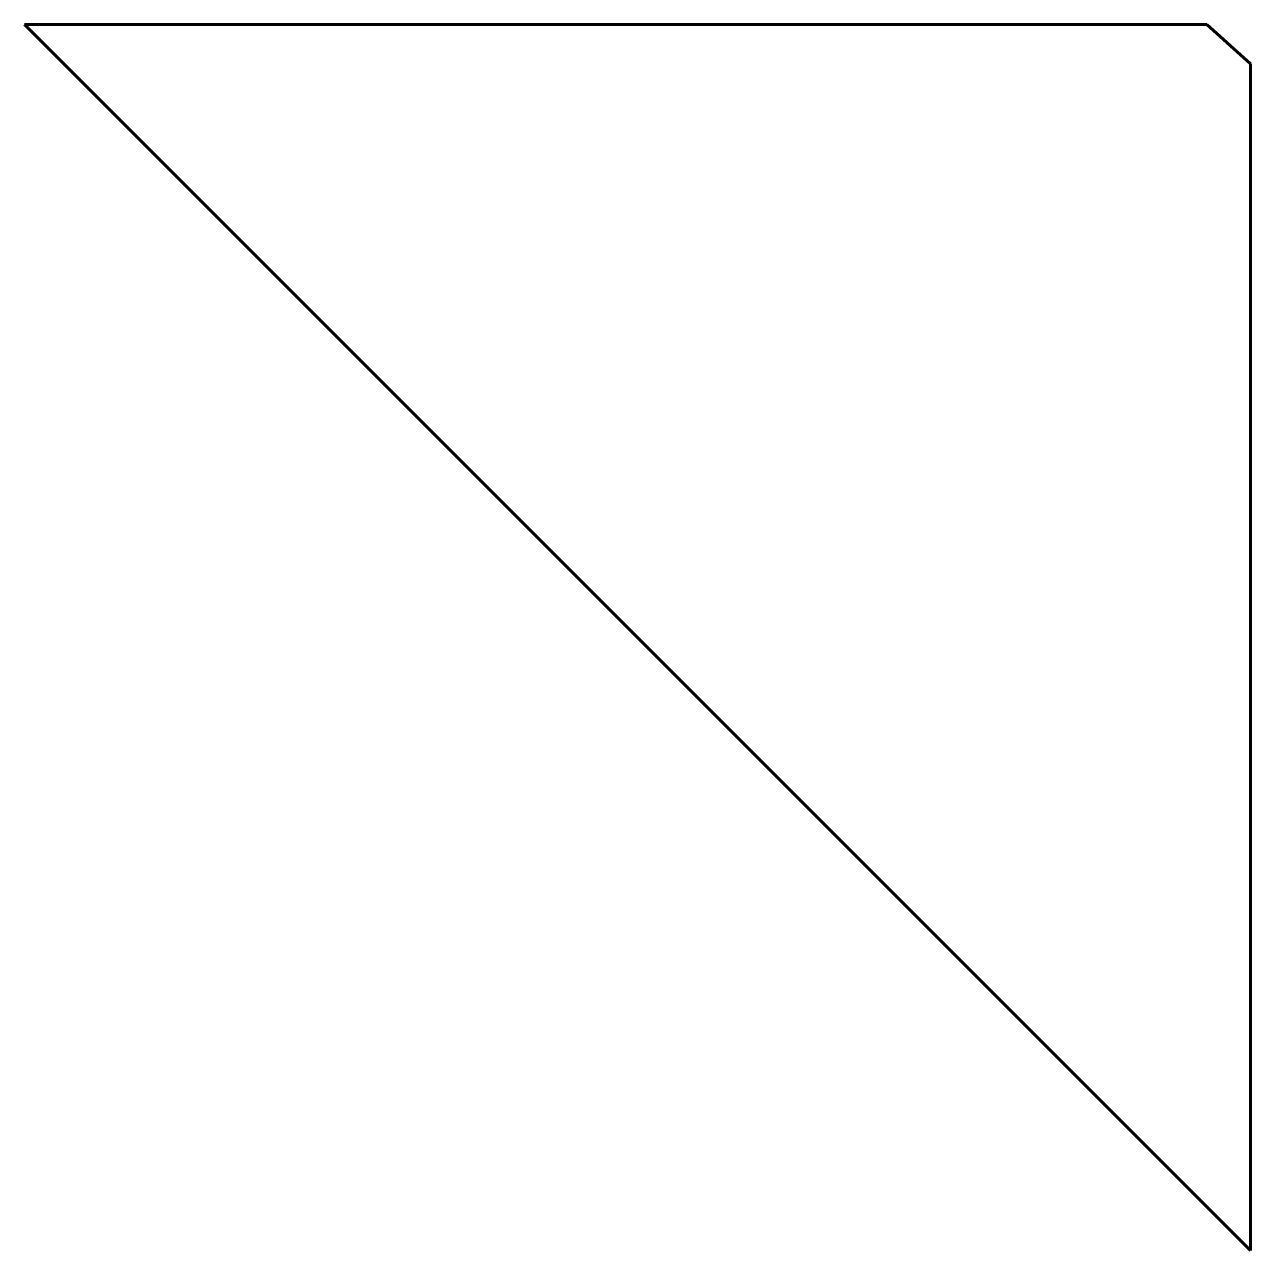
# Model space of a CAD drawing. Header units: millimetres. Extents: x -126 to 84, y -103 to 107.
import ezdxf

# ---------------------------------------------------------------- set-up
doc = ezdxf.new("R2010")
doc.units = ezdxf.units.MM
doc.linetypes.add('K5LT_BASIC', pattern=[0])
doc.layers.add('Системный слой', color=7, linetype='Continuous')

msp = doc.modelspace()

# ---------------------------------------------------------------- linework, layer by layer
at = {"layer": 'Системный слой', "color": 5, "linetype": 'K5LT_BASIC', "lineweight": 60, "true_color": 0x0000ff}
for p, q in [((83.7, -103.24), (-126.3, 106.76)), ((-126.3, 106.76), (76.24, 106.76)), ((76.24, 106.76), (83.7, 100.03)), ((83.7, 100.03), (83.7, -103.24))]:
    msp.add_line(p, q, dxfattribs=at)

doc.saveas('drawing.dxf')
